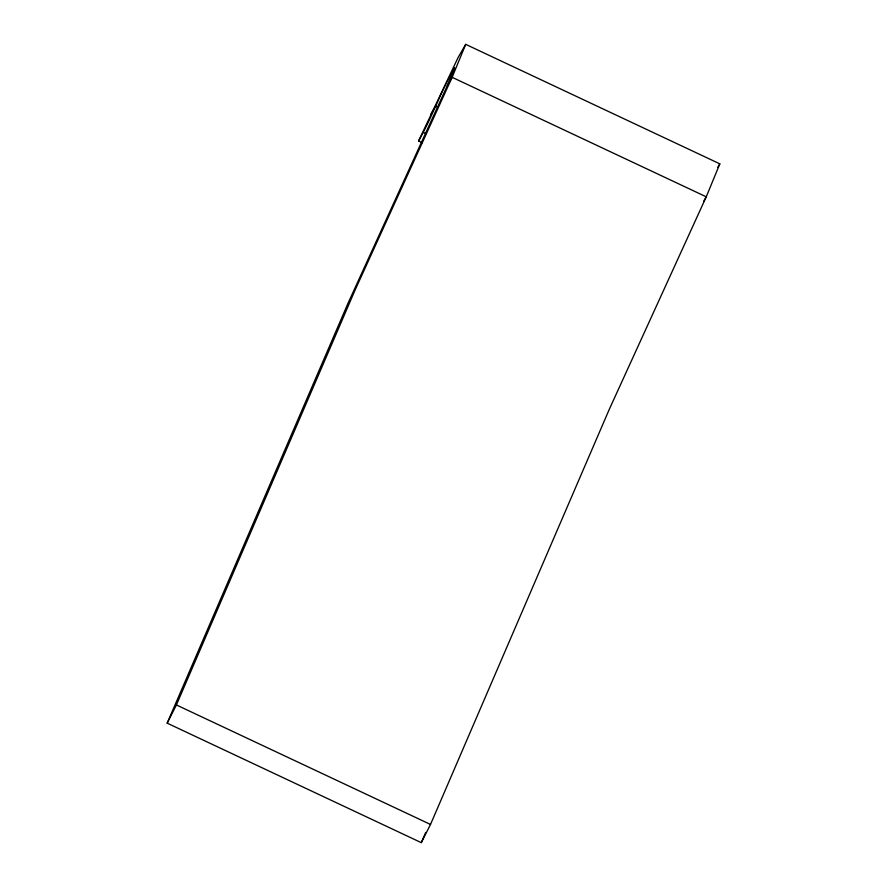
<?xml version="1.0" encoding="UTF-8"?>
<svg xmlns="http://www.w3.org/2000/svg" width="887" height="887" viewBox="0 0 887 887"><rect width="100%" height="100%" fill="white"/><g stroke="black" fill="none" stroke-linecap="round" stroke-linejoin="round"><path stroke-width="1.33" d="M418.564 140.978L458.102 57.533L465.708 44.35L719.823 163.851L706.252 196.814L609.347 409.195L430.505 824.455L421.292 842.65L167.177 723.149L347.793 303.753L447.248 85.784L454.643 67.811C440.761 91.239 432.08 117.372 418.564 140.978L422.323 142.74M465.708 44.35L452.137 77.313L355.243 289.694L176.402 704.954L167.177 723.149M421.292 842.65L425.66 832.483M430.594 114.6L435.495 106.13L438.001 107.305M447.248 85.784L452.137 77.313L706.252 196.814L703.801 201.05M717.749 167.443L719.823 163.851M423.476 132.473L425.982 133.649M176.402 704.954L430.505 824.455"/></g></svg>
